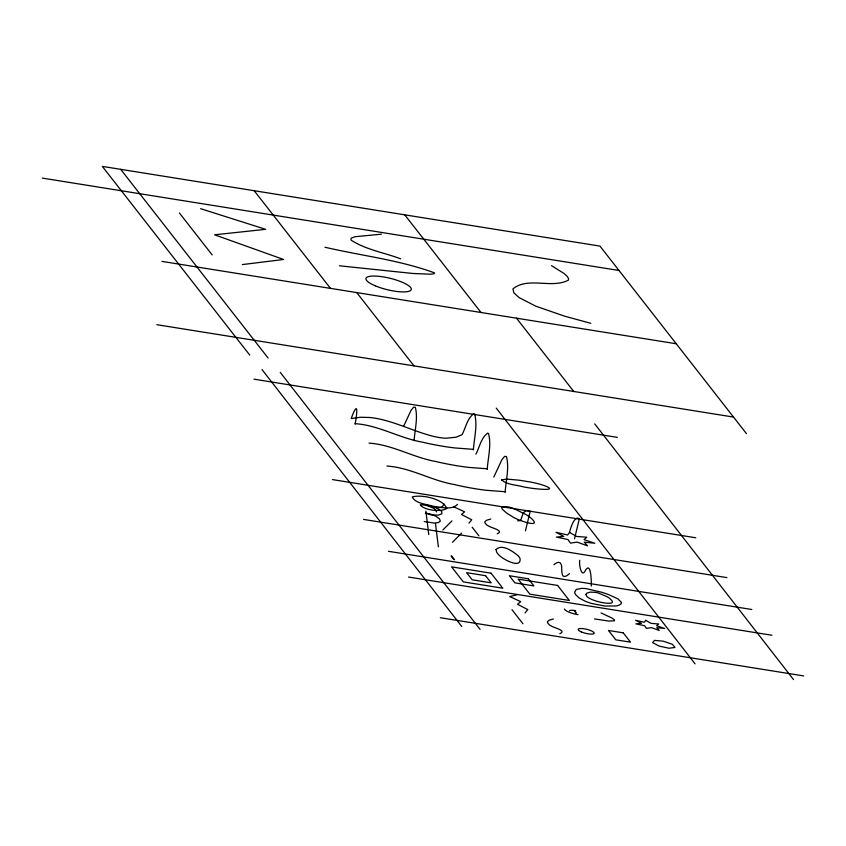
<?xml version="1.0" encoding="UTF-8"?>
<svg xmlns="http://www.w3.org/2000/svg" width="846" height="846" viewBox="0 0 846 846"><rect width="100%" height="100%" fill="white"/><g stroke="black" fill="none" stroke-linecap="round" stroke-linejoin="round"><path stroke-width="1.27" d="M591.301 586.045C591.417 583.867 591.396 561.099 585.612 570.045C581.498 579.309 578.738 563.88 579.764 560.306M414.117 440.607C414.804 429.652 418.146 418.125 415.323 407.307L413.599 407.169L411.061 410.321L403.553 426.458M473.379 449.882C474.13 438.122 477.704 425.75 474.68 414.149L473.866 413.641C467.225 418.284 465.723 427.812 462.053 434.696L456.068 437.213L445.927 438.228A19.923 5.023 13.7 0 1 434.802 436.673C415.904 432.253 398.477 423.106 379.473 419.034A24.798 6.25 13.7 0 0 369.808 417.49L360.417 417.258L351.185 418.559C358.725 398.085 357.128 414.075 355.056 424.174M487.243 469.34C487.983 457.58 491.568 445.208 488.544 433.607L487.73 433.099C481.078 437.742 479.587 447.259 475.907 454.154M505.147 492.256C505.887 480.496 509.472 468.124 506.447 456.523L504.597 456.385L501.868 459.759L493.81 477.07M525.44 530.865L530.231 511.217L526.223 510.529L523.579 512.591A7.656 2.252 -80.9 0 0 522.839 514.146L521.718 517.403M574.508 538.743L579.288 519.095A20.896 6.144 -80.9 0 0 569.527 532.377L567.613 534.989L556.012 532.314L563.764 536.375L556.414 537.094L568.004 539.547L570.447 543.121L577.131 542.117L587.526 545.85L584.29 542.149L594.801 543.238L584.068 539.621L586.796 537.242L576.655 536.438L569.527 532.377M457.485 504.396C451.278 510.688 440.269 506.87 432.422 506.151C425.919 503.973 415.46 503.56 412.235 496.972C421.435 494.149 443.452 498.823 446.762 508.499C440.322 512.549 423.402 509.905 420.314 504.872C426.373 503.793 442.849 512.56 443.748 503.634M521.591 517.784L520.85 519.814A3.881 1.142 -80.9 0 1 520.417 520.523L517.604 520.829M436.399 511.904C436.652 508.837 431.407 507.24 428.732 506.194M468.938 523.124L471.74 519.793L461.461 514.474L464.623 511.83L453.636 506.754M525.006 612.938L527.798 609.596L517.519 604.277L520.681 601.643L509.694 596.557L516.969 594.812M442.839 530.019L451.965 520.882M452.43 542.307L461.556 533.16M553.971 564.758C555.653 562.876 559.872 560.676 561.067 564.187A13.568 3.997 -80.9 0 1 561.596 566.059M569.538 573.641C561.067 580.99 561.966 572.478 561.596 566.059M497.184 533.794C504.681 530.664 491.463 527.967 488.819 526.159A11.918 3.003 13.7 0 1 486.598 524.827L485.054 522.987A22.229 5.605 13.7 0 1 484.991 521.633L486.577 520.258L490.765 519.032M559.788 633.728C567.222 630.566 554.183 627.954 551.412 626.082A11.918 3.003 13.7 0 1 549.202 624.75L547.658 622.92A22.229 5.605 13.7 0 1 547.595 621.567L549.181 620.192L553.369 618.965M242.368 264.576L283.569 259.479L214.588 234.797L265.665 229.329L200.587 208.676M381.419 234.183L354.886 236.721L351.101 238.234L351.037 240.105C365.884 249.782 384.296 252.594 400.697 258.855M473.506 449.363L454.64 447.925A81.861 20.632 13.7 0 1 421.985 442.056C399.122 438.027 378.522 425.168 355.183 423.677M487.37 468.811L468.494 467.383A81.861 20.632 13.7 0 1 435.838 461.514C412.985 457.485 392.375 444.626 369.036 443.135M505.274 491.738L486.397 490.299A81.861 20.632 13.7 0 1 453.742 484.43C430.889 480.401 410.278 467.542 386.939 466.051M339.436 265.792L412.615 273.448L430.001 274.21L433.903 273.818L434.59 272.909C399.418 259.944 361.379 255.756 324.927 247.222M42.3 178.094L618.997 270.477M161.988 261.393L676.261 343.772M156.817 324.684L733.514 417.067M254.001 379.177L617.347 437.382M332.436 479.587L695.793 537.781M363.558 519.412L726.915 577.617M388.462 551.306L751.819 609.511M408.586 577.057L771.943 635.261M440.343 617.717L803.7 675.922M594.527 618.934L608.729 621.059L614.545 620.774L614.312 619.727L611.986 618.066L601.041 612.927M590.804 323.32L564.377 316.097L535.751 306.157L519.063 297.591L513.871 292.811L512.93 288.909C527.989 276.356 551.909 289.099 568.491 280.079L568.501 278.366L567 276.134L563.785 273.311L551.497 265.644M428.679 506.045L427.357 505.274L435.373 507.24L441.739 511.365L441.855 513.829L438.186 515.129L430.9 514.854L425.422 513.162L429.8 513.797L435.88 516.25L439.508 518.841L440.311 521.115L438.503 522.511L434.548 523.103L424.216 521.527M746.479 433.67L599.962 246.101L102.334 166.398L249.739 355.077M516.494 318.181L573.757 391.476M404.726 214.831L481.025 312.502M356.737 292.589L413.99 365.884M254.191 190.72L330.49 288.38M472.184 527.217L478.921 535.846M511.989 609.733L522.955 623.777M451.658 556.065L454.503 559.703M451.066 555.97L453.911 559.608M179.426 213.002L212.187 254.942M120.682 169.327L268.045 357.974M594.717 423.878L793.537 679.602M496.242 408.11L695.052 663.835M280.227 372.335L480.084 629.392M262.049 369.607L461.736 626.452M435.479 523.41L438.365 546.865M425.887 511.132L428.774 534.587M574.371 611.457A4.23 1.068 13.7 0 1 575.872 613.223M569.485 610.833A7.477 1.882 13.7 0 1 575.629 610.643M578.019 614.651A11.104 2.802 13.7 0 1 564.441 608.983M621.493 602.458L621.049 603.854L619.473 604.953A35.923 9.052 13.7 0 1 616.004 605.958L605.091 606.074L591.872 603.526A18.178 4.579 13.7 0 1 585.072 601.157L578.971 597.858L575.714 594.717A46.181 11.643 13.7 0 1 574.677 592.168L576.242 589.429L581.752 588.382A16.233 4.093 13.7 0 1 586.627 588.721L601.675 592.242A38.313 9.655 13.7 0 1 609.057 594.791L617.982 598.905L621.493 602.458M496.031 549.562L496.676 552.142A56.386 14.213 13.7 0 0 498.876 554.965C502.08 558.825 521.781 569.739 520.015 558.36A56.386 14.213 13.7 0 0 517.805 555.526C512.57 551.158 501.911 543.555 496.031 549.562M586.035 594.527L586.775 596.356A14.826 3.733 13.7 0 0 596.515 601.168A13.113 3.299 13.7 0 0 599.18 601.897L600.967 602.31A14.742 3.712 13.7 0 0 606.793 603.187L610.474 603.23A9.2 2.316 13.7 0 0 611.859 602.87L612.472 602.056L611.922 600.692A32.275 8.132 13.7 0 0 607.206 596.747L598.344 592.993A7.741 1.956 13.7 0 0 595.298 592.348L590.212 592.115L587.008 593.088A26.046 6.567 13.7 0 0 586.035 594.527M501.541 479.851C507.071 484.927 516.737 484.885 523.949 486.979A56.386 14.213 13.7 0 0 532.684 488.385C565.847 492.309 542.349 483.563 527.344 481.543A56.386 14.213 13.7 0 0 518.609 480.147L506.754 479.079L501.541 479.851M501.583 507.145L502.27 509.229L506.606 513.004A56.386 14.213 13.7 0 0 511.671 516.134C515.235 519.529 545.691 530.379 529.712 516.98A56.386 14.213 13.7 0 0 524.647 513.85C517.625 510.857 509.292 504.829 501.583 507.145M645.741 620.33L644.303 622.286L635.6 620.287L641.416 623.333L635.906 623.872L644.599 625.712L646.429 628.388L651.452 627.637L659.245 630.439L656.813 627.669L664.702 628.483L656.644 625.765L658.696 623.978L651.082 623.375L645.741 620.33M654.508 640.411L652.615 642.579L659.076 646.069L669.017 648.237L674.96 647.465L672.433 644.335L663.327 641.194L654.508 640.411M528.306 578.78L509.334 575.735L514.918 582.873L533.889 585.918L528.306 578.78M491.05 573.186L451.563 566.862L463.301 581.889L502.799 588.213L491.05 573.186M557.62 585.453L518.122 579.129L529.871 594.156L569.358 600.491L557.62 585.453M485.572 575.703L466.601 572.668L472.174 579.806L491.145 582.841L485.572 575.703M623.227 632.829L608.486 630.471L615.772 639.809L630.513 642.167L623.227 632.829M375.201 285.789A23.307 5.869 13.7 0 0 411.167 289.766A23.307 5.869 13.7 0 0 379.494 276.378A23.307 5.869 13.7 0 0 375.201 285.789M581.413 631.951A8.291 2.094 13.7 0 0 594.199 633.368A8.291 2.094 13.7 0 0 582.936 628.61A8.291 2.094 13.7 0 0 581.413 631.951"/></g></svg>
